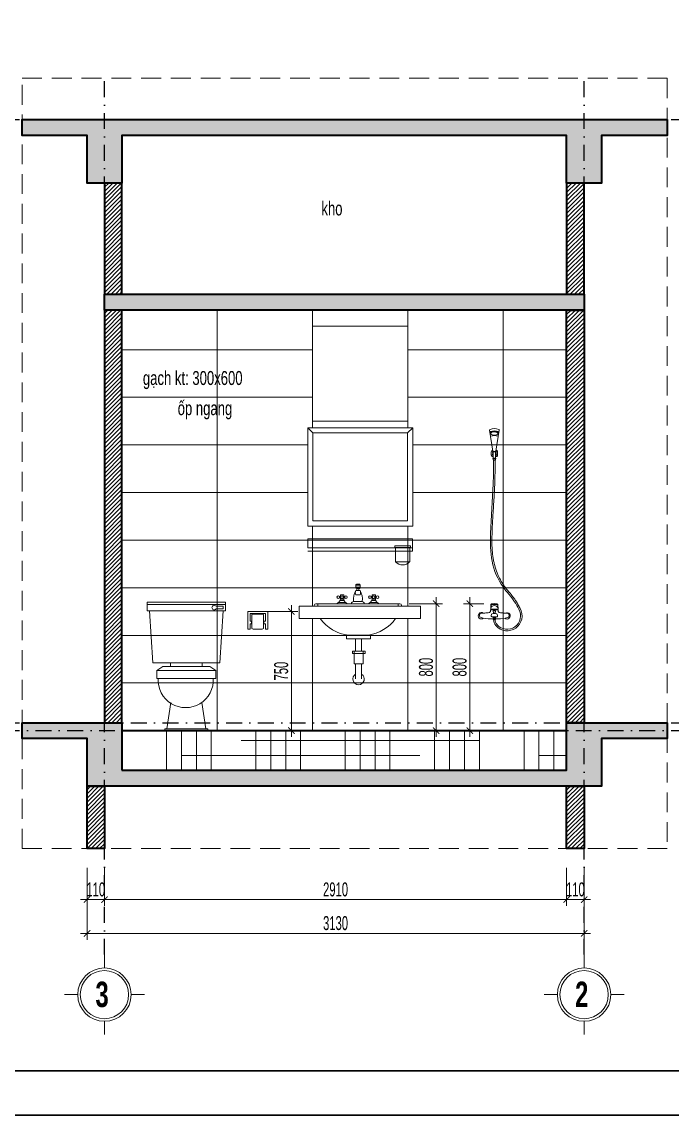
# Model space of a CAD drawing. Header units: inches. Extents: x 274208 to 641690, y -81912 to 129129.
# Drawn here: x 452918 to 457012, y -14890 to -8001 of the extents above; entities that cross this region are included whole.
import ezdxf

# ---------------------------------------------------------------- set-up
doc = ezdxf.new("R2010")
doc.units = ezdxf.units.IN
doc.header["$MEASUREMENT"] = 0
doc.header["$PDMODE"] = 3
doc.linetypes.add('$1$HIDDEN', pattern=[0.375, 0.25, -0.125])
doc.linetypes.add('DASHDOT', pattern=[1, 0.5, -0.25, 0, -0.25])
for name, color, linetype, lineweight in [('01.Cut', 255, 'Continuous', 35), ('03.Manh', 251, 'Continuous', 13), ('05.Text', 253, 'Continuous', 18), ('06.betong', 2, 'Continuous', 35), ('07.Noi that', 169, 'Continuous', 5), ('07.noithat', 250, 'Continuous', 9), ('08.Dim', 156, 'Continuous', 15), ('09.Hatch', 250, 'Continuous', 5), ('11.Khung bo', 32, 'Continuous', 50), ('12.Khung', 36, 'Continuous', 25), ('CA.noi that 15', 15, 'Continuous', 9)]:
    doc.layers.add(name, color=color, linetype=linetype, lineweight=lineweight)
doc.layers.add('Tpl_Bound', color=1, linetype='Continuous', plot=False)
doc.layers.add('TRUC', color=250, linetype='DASHDOT')
doc.styles.add('AVANTHB', font='')
doc.styles.add('TT5_Text Dim', font='hoatbif.shx', dxfattribs={"width": 0.6})
doc.styles.get('AVANTHB').set_extended_font_data('.VnAvantH', bold=True)
doc.dimstyles.new('TT5_Dim 1-40', dxfattribs={"dimscale": 40, "dimtxt": 2.2, "dimasz": 1, "dimexe": 1, "dimexo": 0.5, "dimgap": 0.5, "dimtad": 1, "dimdec": 0, "dimzin": 0, "dimdsep": 46, "dimtxsty": 'TT5_Text Dim', "dimblk": 'ARCHTICK', "dimcen": 0, "dimdle": 1, "dimclrd": 256, "dimclre": 256, "dimclrt": 1, "dimadec": 0, "dimazin": 0, "dimtfac": 0.015, "dimtdec": 0, "dimtix": 1, "dimtmove": 2, "dimatfit": 3, "dimldrblk": 'DOT', "dimfxl": 1, "dimtolj": 1, "dimtzin": 0, "dimlwd": -1, "dimlwe": -1, "dimarcsym": 1})

# ---------------------------------------------------------------- blocks, each defined once
blk = doc.blocks.new('100')
at = {"layer": '11.Khung bo', "const_width": 26.7}
blk.add_lwpolyline([(1860913, -945240), (1860913, -916940), (1896063, -916940), (1896063, -945240)], close=True, dxfattribs=at)
at = {"layer": '12.Khung', "color": 1}
blk.add_lwpolyline([(1901579, -945940), (1901579, -916240), (1859580, -916240), (1859580, -945940)], close=True, dxfattribs=at)
blk = doc.blocks.new('dfgdfg')
at = {"layer": '09.Hatch'}
for p, q in [((161533.3, -101344.6), (161533.3, -101964.6)), ((162194.1, -101344.6), (161533.3, -101344.6)), ((161566.3, -101377.6), (161533.3, -101344.6)), ((161566.3, -101377.6), (161566.3, -101931.6)), ((162161.1, -101377.6), (161566.3, -101377.6)), ((162161.1, -101377.6), (162194.1, -101344.6)), ((162161.1, -101931.6), (162161.1, -101377.6)), ((162194.1, -101964.6), (162194.1, -101344.6)), ((161566.3, -101931.6), (162161.1, -101931.6)), ((161533.3, -101964.6), (162194.1, -101964.6)), ((162194.1, -102045.5), (161534.1, -102045.5)), ((161534.1, -102045.5), (161534.1, -102101.5)), ((161548, -102089.2), (161645, -102089.2)), ((161548, -102098.5), (161548, -102089.2)), ((161552.4, -102089.2), (161640.7, -102089.2)), ((161645, -102089.2), (161645, -102098.5)), ((162194.1, -102101.5), (162194.1, -102045.5)), ((161534.1, -102101.5), (162194.1, -102101.5)), ((161534.1, -102101.5), (161534.1, -102123.5)), ((162194.1, -102123.5), (161534.1, -102123.5)), ((161645, -102098.5), (161548, -102098.5)), ((161552.4, -102190.7), (161552.4, -102098.5)), ((161640.7, -102098.5), (161640.7, -102190.7)), ((161640.7, -102190.7), (161552.4, -102190.7)), ((161864.8, -102336.6), (161892.3, -102336.6)), ((161864.8, -102350.4), (161864.8, -102336.6)), ((161892.3, -102350.4), (161864.8, -102350.4)), ((161871.6, -102329.8), (161885.4, -102329.8)), ((161871.6, -102371), (161871.6, -102357.3)), ((161885.4, -102357.3), (161871.6, -102357.3)), ((161885.4, -102357.3), (161885.4, -102371)), ((161892.3, -102336.6), (161892.3, -102350.4)), ((161768.5, -102408.8), (161761.6, -102408.8)), ((161768.5, -102415.7), (161761.6, -102415.7)), ((161792, -102432.9), (161765.8, -102432.9)), ((161768.5, -102398.5), (161789.1, -102398.5)), ((161768.5, -102426), (161768.5, -102398.5)), ((161789.1, -102426), (161768.5, -102426)), ((161789.1, -102398.5), (161789.1, -102426)), ((161789.1, -102408.8), (161796, -102408.8)), ((161789.1, -102415.7), (161796, -102415.7)), ((161864.8, -102371), (161892.3, -102371)), ((161892.3, -102398.5), (161864.8, -102398.5)), ((161967.9, -102408.8), (161961, -102408.8)), ((161967.9, -102415.7), (161961, -102415.7)), ((161991.4, -102432.9), (161965.2, -102432.9)), ((161967.9, -102426), (161967.9, -102398.5)), ((161967.9, -102398.5), (161988.5, -102398.5)), ((161988.5, -102426), (161967.9, -102426)), ((161988.5, -102398.5), (161988.5, -102426)), ((161988.5, -102408.8), (161995.4, -102408.8)), ((161988.5, -102415.7), (161995.4, -102415.7)), ((161603.5, -102464.5), (161603.5, -102469.8)), ((162142.5, -102453.5), (161614.5, -102453.5)), ((161625.5, -102453.5), (161625.5, -102469.8)), ((161741, -102453.5), (161816.6, -102453.5)), ((161754.5, -102446.6), (161803.1, -102446.6)), ((161837.3, -102453.5), (161919.8, -102453.5)), ((161851, -102439.8), (161906, -102439.8)), ((161940.4, -102453.5), (162016, -102453.5)), ((161953.9, -102446.6), (162002.5, -102446.6)), ((162131.5, -102453.5), (162131.5, -102469.8)), ((162153.5, -102464.5), (162153.5, -102469.8)), ((161949, -102652.8), (161800, -102651.5)), ((161800, -102651.5), (161949.7, -102651.5)), ((161800, -102675.3), (161800, -102651.5)), ((161949.7, -102675.3), (161800, -102675.3)), ((161854.7, -102675.3), (161854.7, -102753.7)), ((161894.3, -102652.2), (161894.3, -102652.3)), ((161894.3, -102675.3), (161894.3, -102753.7)), ((161949.7, -102651.5), (161949.7, -102675.3)), ((161833.5, -102753.7), (161912.8, -102753.7)), ((161833.5, -102767.2), (161833.5, -102753.7)), ((161912.8, -102767.2), (161833.5, -102767.2)), ((161845.3, -102832.9), (161845.3, -102753.7)), ((161845.3, -102753.7), (161901.8, -102753.7)), ((161901.8, -102753.7), (161901.8, -102832.9)), ((161912.8, -102753.7), (161912.8, -102767.2)), ((161901.8, -102832.9), (161845.3, -102832.9)), ((161854.7, -102832.9), (161854.7, -102927.8)), ((161894.3, -102832.9), (161894.3, -102927.8))]:
    blk.add_line(p, q, dxfattribs=at)
blk.add_lwpolyline([(161483.8, -102469.8), (162248.6, -102469.8), (162248.6, -102547.4), (161483.8, -102547.4)], close=True, dxfattribs=at)
for centre in [(161754.8, -102412.3), (161778.8, -102412.3), (161802.9, -102412.3), (161954.1, -102412.3), (161978.2, -102412.3), (162002.3, -102412.3)]:
    blk.add_circle(centre, 7.69, dxfattribs=at)
for centre, radius, start, end in [((161596.6, -102146.3), 62.6, 225.17138, 314.82862), ((161871.4, -102336.4), 6.67, 88.22243, 181.7776), ((161871.4, -102350.6), 6.67, 178.2224, 271.7776), ((161885.6, -102336.4), 6.67, 358.2224, 91.77757), ((161885.6, -102350.6), 6.67, 268.2224, 1.77756), ((161730.7, -102415.7), 39.2, 285.2551, 344.7449), ((161826.9, -102415.7), 39.2, 195.2551, 254.7449), ((161961, -102426), 110.9, 150.2551, 187.125), ((161896.1, -102384.8), 34.3, 156.3417, 203.6583), ((161860.9, -102384.8), 34.3, 336.3417, 23.65835), ((161796, -102426), 110.9, 352.875, 29.74488), ((161930.1, -102415.7), 39.2, 285.2551, 344.7449), ((162026.3, -102415.7), 39.2, 195.2551, 254.7449), ((161614.5, -102464.5), 11, 90, 180), ((161856.6, -102459.1), 20.2, 106.1502, 163.8498), ((161900.4, -102459.1), 20.2, 16.1502, 73.84979), ((162142.5, -102464.5), 11, 0, 90), ((161852.8, -102391.2), 263.4, 216.37669, 261.19321), ((161904.2, -102391.2), 263.4, 277.07458, 323.62331), ((161874.5, -102927.8), 36.1, 123.21974, 56.78026)]:
    blk.add_arc(centre, radius, start, end, dxfattribs=at)
blk = doc.blocks.new('ewefw')
at = {"linetype": 'Continuous', "ltscale": 50}
for p, q in [((-29.8, -53.2), (-29.8, 69.1)), ((-29.8, 69.1), (109.8, 69.1)), ((93.1, 56), (-13, 56)), ((-13, 56), (-13, 1.7)), ((-13, 1.7), (-2.8, 1.7)), ((-2.8, 1.7), (-2.8, -17.8)), ((0, 44.9), (0.9, 48)), ((0, -44.9), (0, 44.9)), ((0.9, 48), (3.7, 49.8)), ((3.7, 49.8), (8.4, 50.4)), ((8.4, 50.4), (71.6, 50.4)), ((71.6, 50.4), (77.2, 49.8)), ((77.2, 49.8), (80.7, 48)), ((80.7, 48), (81.9, 44.9)), ((81.9, 44.9), (81.9, -44.9)), ((84.7, -17.8), (84.7, 1.7)), ((84.7, 1.7), (93.1, 1.7)), ((93.1, 1.7), (93.1, 56)), ((109.8, 69.1), (109.8, -53.2)), ((-13, -53.2), (-29.8, -53.2)), ((-2.8, -17.8), (-13, -17.8)), ((-13, -17.8), (-13, -53.2)), ((0.9, -49.5), (0, -44.9)), ((3.7, -52.3), (0.9, -49.5)), ((8.4, -53.2), (3.7, -52.3)), ((71.6, -53.2), (8.4, -53.2)), ((77.2, -52.3), (71.6, -53.2)), ((80.7, -49.5), (77.2, -52.3)), ((81.9, -44.9), (80.7, -49.5)), ((93.1, -17.8), (84.7, -17.8)), ((93.1, -53.2), (93.1, -17.8)), ((109.8, -53.2), (93.1, -53.2))]:
    blk.add_line(p, q, dxfattribs=at)
blk = doc.blocks.new('wwwww')
at = {"layer": '07.Noi that'}
blk.add_line((571663.7, -68649), (571663.7, -68703.4), dxfattribs=at)
at = {"layer": '07.noithat'}
for p, q in [((571663.7, -68649), (572158.7, -68649)), ((571663.7, -68663.8), (572158.7, -68663.8)), ((572142.1, -68674.1), (572098.4, -68674.1)), ((572142.1, -68690.9), (572142.1, -68674.1)), ((572158.7, -68649), (572158.7, -68703.4)), ((571663.7, -68703.4), (572158.7, -68703.4)), ((571700.9, -69030.1), (571679.7, -68703.4)), ((572098.4, -68690.9), (572142.1, -68690.9)), ((572121.6, -69030.1), (572142.8, -68703.4)), ((571700.9, -69030.1), (572121.6, -69030.1)), ((571725.6, -69079.6), (571763.2, -69054)), ((571725.6, -69079.6), (571725.6, -69129.1)), ((571725.6, -69079.6), (572096.9, -69079.6)), ((571763.2, -69054), (572059.3, -69054)), ((571812.2, -69030.1), (571812.2, -69054)), ((572010.2, -69030.1), (572010.2, -69054)), ((572096.9, -69079.6), (572059.3, -69054)), ((572096.9, -69079.6), (572096.9, -69129.1)), ((572096.9, -69129.1), (571725.6, -69129.1)), ((571725.6, -69129.1), (572096.9, -69129.1)), ((571788.9, -69445.9), (571814.4, -69281.1)), ((572033.6, -69445.9), (572008.1, -69281.1)), ((571776.5, -69458.3), (571776.5, -69445.9)), ((572046, -69445.9), (571776.5, -69445.9)), ((572046, -69458.3), (571776.5, -69458.3)), ((572046, -69458.3), (572046, -69445.9))]:
    blk.add_line(p, q, dxfattribs=at)
for centre, radius, start, end in [((572086.8, -68682.5), 14.4, 35.7964, 324.2036), ((571907.1, -69139.3), 174.1, 176.65062, 3.34938)]:
    blk.add_arc(centre, radius, start, end, dxfattribs=at)
blk = doc.blocks.new('afdsf')
at = {"layer": 'CA.noi that 15'}
for p, q in [((-38298.2, -320250.4), (-38318.8, -320117.8)), ((-38279.7, -320250.4), (-38259.2, -320117.8)), ((-38299.5, -320253.7), (-38306.3, -320248)), ((-38295.8, -320253.7), (-38299.5, -320253.7)), ((-38298.2, -320253.7), (-38298.2, -320250.4)), ((-38295.8, -320268), (-38295.8, -320253.7)), ((-38282.1, -320253.7), (-38278.5, -320253.7)), ((-38282.1, -320268), (-38282.1, -320253.7)), ((-38279.7, -320253.7), (-38279.7, -320250.4)), ((-38278.5, -320253.7), (-38271.7, -320248)), ((-38299.5, -320268), (-38306.3, -320283.3)), ((-38295.8, -320268), (-38299.5, -320268)), ((-38296.8, -320268), (-38295.8, -320268)), ((-38296.8, -320295.3), (-38296.8, -320272.1)), ((-38281.4, -320295.3), (-38296.8, -320295.3)), ((-38296.8, -320299.3), (-38281.4, -320299.3)), ((-38296.1, -320304.7), (-38296.1, -320299.3)), ((-38293.9, -320307.2), (-38293.9, -320312.3)), ((-38293.7, -320299.3), (-38284.4, -320299.3)), ((-38284.4, -320307.2), (-38293.7, -320307.2)), ((-38284.2, -320307.2), (-38284.2, -320312.3)), ((-38282.1, -320268), (-38278.5, -320268)), ((-38282, -320299.3), (-38282, -320304.7)), ((-38281.4, -320295.3), (-38281.4, -320271.3)), ((-38278.5, -320268), (-38271.7, -320283.3)), ((-38311.3, -321217.4), (-38312.2, -321246.3)), ((-38266.7, -321217.4), (-38265.8, -321246.3)), ((-38265.6, -321251.6), (-38312.3, -321251.6)), ((-38265.8, -321246.3), (-38312.2, -321246.3)), ((-38310.2, -321246.3), (-38310.4, -321251.6)), ((-38292.1, -321270.7), (-38292.1, -321273.9)), ((-38290.4, -321270.7), (-38287.6, -321270.7)), ((-38286, -321270.7), (-38286, -321273.9)), ((-38267.7, -321246.3), (-38267.6, -321251.6)), ((-38296.9, -321299.9), (-38296.9, -321295.4)), ((-38296.9, -321299.9), (-38280.8, -321299.9)), ((-38296.1, -321299.9), (-38296.1, -321301)), ((-38296.1, -321301), (-38281.6, -321301)), ((-38295.1, -321304.9), (-38295.1, -321301)), ((-38284.2, -321312.3), (-38284.2, -321312.2)), ((-38282.9, -321304.9), (-38282.9, -321301)), ((-38281.6, -321299.9), (-38281.6, -321301)), ((-38280.8, -321299.9), (-38280.8, -321295.4))]:
    blk.add_line(p, q, dxfattribs=at)
for points in [[(-38289, -321270.7), (-38293.5, -321270.7), (-38295.9, -321257.4), (-38288.9, -321256.5)], [(-38289, -321270.7), (-38284.5, -321270.7), (-38282.1, -321257.4), (-38288.9, -321256.5)]]:
    blk.add_lwpolyline(points, dxfattribs=at)
blk.add_lwpolyline([(-38293.7, -321304.5), (-38284.3, -321304.5, -0.414214), (-38281.9, -321306.9), (-38281.9, -321309.9, -0.414214), (-38284.3, -321312.3), (-38293.7, -321312.3, -0.414214), (-38296.1, -321309.9), (-38296.1, -321306.9, -0.414214)], format="xyb", close=True, dxfattribs=at)
for centre, radius, start, end in [((-38314.8, -320117.2), 4.02, 108.79761, 188.81679), ((-38289, -320193.1), 84.2, 71.20239, 108.79761), ((-38263.2, -320117.2), 4.02, 351.18321, 71.20239), ((-38312.7, -320130.7), 4.02, 107.228, 188.81679), ((-38289, -320207.2), 84.2, 72.772, 107.228), ((-38289, -320237.3), 84.2, 73.58336, 106.41664), ((-38265.2, -320130.7), 4.02, 351.18321, 72.772), ((-38245.7, -320265.6), 63.9, 166.0233, 193.9767), ((-38303.8, -320251.2), 4.02, 90, 166.0233), ((-38289, -320336.3), 90.3, 96.2592, 99.46347), ((-38279.1, -320260.8), 21.6, 160.70548, 199.29452), ((-38289, -320232.9), 19.7, 242.07326, 297.92674), ((-38289, -320236.3), 19.7, 249.69968, 290.30032), ((-38289, -320336.3), 90.3, 80.53653, 83.7408), ((-38298.9, -320260.8), 21.6, 340.70548, 19.29452), ((-38274.1, -320251.2), 4.02, 13.9767, 90), ((-38332.2, -320265.6), 63.9, 346.0233, 13.9767), ((-38303.8, -320280.1), 4.02, 193.9767, 270), ((-38289, -320215.8), 69.9, 257.73835, 263.6304), ((-38294.8, -320297.3), 3.08, 148.02464, 211.97536), ((-38296.8, -320296.1), 0.803, 90, 148.02464), ((-38296.8, -320298.5), 0.803, 211.97536, 270), ((-38256.9, -320278.7), 40.4, 164.59285, 189.38997), ((-38299.1, -320297.3), 3.08, 319.28447, 40.71553), ((-38293.7, -320304.7), 2.41, 180, 270), ((-38291.1, -320297.3), 3.08, 139.28447, 220.71553), ((-38287.1, -320297.3), 3.08, 319.28447, 40.71553), ((-38284.4, -320304.7), 2.41, 270, 0), ((-38321.1, -320278.7), 40.4, 350.61003, 15.40715), ((-38279, -320297.3), 3.08, 139.28447, 220.71553), ((-38281.4, -320296.1), 0.803, 31.97536, 90), ((-38281.4, -320298.5), 0.803, 270, 328.02464), ((-38289, -320215.8), 69.9, 276.3696, 282.26165), ((-38283.3, -320297.3), 3.08, 328.02464, 31.97536), ((-38274.1, -320280.1), 4.02, 270, 346.0233), ((-38289, -321251.6), 27.8, 34.67919, 145.32081), ((-38307.3, -321217.4), 4.02, 90, 180), ((-38307.3, -321223.4), 4.02, 90, 180), ((-38289, -321316.2), 104.5, 79.91747, 100.08253), ((-38289, -321277), 60.5, 72.39297, 107.60703), ((-38270.7, -321217.4), 4.02, 0, 90), ((-38270.7, -321223.4), 4.02, 0, 90), ((-38370, -321287.7), 20.1, 56.23563, 312.03004), ((-38369.1, -321286), 13.7, 93.03231, 254.87605), ((-38305.5, -321291.2), 3.21, 178.08219, 260.5953), ((-38208.7, -321288.4), 94.1, 221.02888, 29.84229), ((-38208.7, -321288.4), 84.5, 221.02888, 29.84229), ((-38272.5, -321291.2), 3.21, 279.33328, 1.84639), ((-38208.7, -321288.4), 20.1, 227.44985, 123.24426), ((-38208.9, -321286), 13.7, 285.12395, 86.96769), ((-38288.9, -321191.3), 104.4, 260.5953, 279.33328), ((-38236, -321312.2), 57.8, 180, 221.02888), ((-38236, -321312.2), 48.2, 180, 221.02888)]:
    blk.add_arc(centre, radius, start, end, dxfattribs=at)
for centre, major_axis, ratio in [((-38289, -320138.1), (-24.2, 0), 0.492288), ((-38288.8, -320139.6), (21.6, -0.4), 0.480422)]:
    blk.add_ellipse(centre, major_axis=major_axis, ratio=ratio, dxfattribs=at)
for points, knots in [([(-38293.9, -320312.3), (-38294.2, -320360.5), (-38295.3, -320513.2), (-38315.8, -320723.1), (-38314.2, -320946.3), (-38253, -321096.5), (-38170.3, -321179.5), (-38143.7, -321230.4), (-38135.4, -321246.4)], [0, 0, 0, 0, 144.508502, 457.787406, 633.406563, 809.018854, 926.646693, 980.639125, 980.639125, 980.639125, 980.639125]), ([(-38284.2, -320312.4), (-38284.4, -320330.6), (-38284.5, -320348.8), (-38284.9, -320382.2), (-38285.1, -320397.4), (-38285.6, -320424), (-38285.9, -320435.2), (-38286.6, -320455.7), (-38286.9, -320464.9), (-38287.7, -320483.3), (-38288.1, -320492.4), (-38289.5, -320520), (-38290.6, -320538.3), (-38294, -320593.2), (-38296.5, -320629.8), (-38299.5, -320679.7), (-38300.3, -320693), (-38301.6, -320717.8), (-38302.1, -320729.3), (-38303, -320750.7), (-38303.4, -320760.7), (-38303.9, -320780.5), (-38304.2, -320790.4), (-38304.5, -320820.2), (-38304.4, -320839.9), (-38302.8, -320871.5), (-38301.9, -320883.3), (-38299.7, -320904.6), (-38298.5, -320914), (-38295.8, -320931.4), (-38294.3, -320939.3), (-38290.9, -320955.2), (-38289, -320963.1), (-38282.6, -320986.7), (-38277.5, -321002.2), (-38268.6, -321024.7), (-38265.5, -321032.1), (-38255.4, -321053.7), (-38247.8, -321067.8), (-38235.3, -321087.8), (-38231, -321094.2), (-38221.8, -321107.1), (-38216.8, -321113.7), (-38206.5, -321126.6), (-38201.2, -321133), (-38188, -321148.8), (-38180.1, -321158.2), (-38169.7, -321171.7), (-38166.9, -321175.3), (-38162, -321182), (-38159.8, -321185.1), (-38156.4, -321190.1), (-38155.1, -321192), (-38151.3, -321197.9), (-38148.8, -321201.9), (-38144, -321210), (-38141.7, -321214), (-38135.1, -321226), (-38131, -321234), (-38126.8, -321241.9)], [0, 0, 0, 0, 67.877121, 67.877121, 124.65304, 124.65304, 166.69513, 166.69513, 200.930722, 200.930722, 235.166314, 235.166314, 303.637498, 303.637498, 440.579865, 440.579865, 490.560181, 490.560181, 533.538778, 533.538778, 570.662893, 570.662893, 607.787008, 607.787008, 682.035238, 682.035238, 727.0732, 727.0732, 763.128626, 763.128626, 793.90814, 793.90814, 824.687653, 824.687653, 886.24668, 886.24668, 916.453467, 916.453467, 976.867041, 976.867041, 1006.423841, 1006.423841, 1037.610174, 1037.610174, 1068.796507, 1068.796507, 1114.385518, 1114.385518, 1131.259849, 1131.259849, 1144.761911, 1144.761911, 1153.292739, 1153.292739, 1170.354396, 1170.354396, 1187.416052, 1187.416052, 1220.589637, 1220.589637, 1220.589637, 1220.589637]), ([(-38312.3, -321251.6), (-38312.5, -321254.5), (-38312.7, -321259.6), (-38315.9, -321266.5), (-38327.1, -321269.3), (-38344.4, -321270.7), (-38360.4, -321271.7), (-38369.3, -321272.3)], [0, 0, 0, 0, 8.847228, 15.427678, 20.753253, 41.771502, 68.563153, 68.563153, 68.563153, 68.563153]), ([(-38308.7, -321291.1), (-38308.6, -321287.3), (-38308.1, -321282.9), (-38306.4, -321278.3), (-38305.3, -321276.8), (-38299.7, -321273.9), (-38294, -321273.9), (-38289, -321273.9)], [7.183044, 7.183044, 7.183044, 7.183044, 24.507056, 27.8323, 29.968242, 33.330957, 56.15404, 56.15404, 56.15404, 56.15404]), ([(-38269.3, -321291.1), (-38269.4, -321287.3), (-38269.9, -321282.9), (-38271.6, -321278.3), (-38272.7, -321276.8), (-38278.3, -321273.9), (-38284, -321273.9), (-38289, -321273.9)], [7.183044, 7.183044, 7.183044, 7.183044, 24.507056, 27.8323, 29.968242, 33.330957, 56.15404, 56.15404, 56.15404, 56.15404]), ([(-38265.6, -321251.6), (-38265.5, -321254.5), (-38265.3, -321259.6), (-38262.1, -321266.5), (-38250.9, -321269.3), (-38233.6, -321270.7), (-38217.6, -321271.7), (-38208.7, -321272.3)], [0, 0, 0, 0, 8.847228, 15.427678, 20.753253, 41.771502, 68.563153, 68.563153, 68.563153, 68.563153]), ([(-38296.1, -321307.1), (-38317.3, -321307.2), (-38343.2, -321306.7), (-38368.2, -321300.4), (-38372.7, -321299.3)], [8.737967, 8.737967, 8.737967, 8.737967, 87.490203, 104.838021, 104.838021, 104.838021, 104.838021]), ([(-38281.9, -321307.1), (-38260.7, -321307.2), (-38234.8, -321306.7), (-38209.8, -321300.4), (-38205.3, -321299.3)], [8.737967, 8.737967, 8.737967, 8.737967, 87.490203, 104.838021, 104.838021, 104.838021, 104.838021])]:
    blk.add_open_spline(points, degree=3, knots=knots, dxfattribs=at)
blk = doc.blocks.new('_ARCHTICK')
at = {"color": 0, "linetype": 'ByBlock', "const_width": 0.15}
blk.add_lwpolyline([(-0.5, -0.5), (0.5, 0.5)], dxfattribs=at)
blk = doc.blocks.new('*D1279')
at = {"layer": '08.Dim', "transparency": 16777216}
for p, q in [((453328, -13331.4), (453328, -13572.3)), ((453438, -13331.4), (453438, -13572.3)), ((453328, -13532.3), (453288, -13532.3)), ((453328, -13532.3), (453438, -13532.3)), ((453438, -13532.3), (453478, -13532.3))]:
    blk.add_line(p, q, dxfattribs=at)
at = {"layer": 'Defpoints', "color": 0, "transparency": 16777216}
for p in [(453328, -13311.4), (453438, -13311.4), (453438, -13532.3)]:
    blk.add_point(p, dxfattribs=at)
at = {"layer": '08.Dim', "transparency": 16777216, "xscale": 40, "yscale": 40, "zscale": 40}
blk.add_blockref('_ARCHTICK', (453328, -13532.3), dxfattribs=at)
at = {"layer": '08.Dim', "transparency": 16777216, "xscale": 40, "yscale": 40, "zscale": 40, "rotation": 180}
blk.add_blockref('_ARCHTICK', (453438, -13532.3), dxfattribs=at)
at = {"layer": '08.Dim', "color": 1, "transparency": 16777216, "insert": (453383, -13468.3), "char_height": 88, "attachment_point": 5, "style": 'TT5_Text Dim'}
blk.add_mtext('\\A1;110', dxfattribs=at)
blk = doc.blocks.new('_DOT')
at = {"color": 1, "linetype": 'ByBlock'}
blk.add_line((-0.5, 0), (-1, 0), dxfattribs=at)
at = {"color": 1, "linetype": 'ByBlock', "const_width": 0.5}
blk.add_lwpolyline([(-0.25, 0, 1), (0.25, 0, 1)], format="xyb", close=True, dxfattribs=at)
blk = doc.blocks.new('*D1280')
at = {"layer": '08.Dim', "transparency": 16777216}
for p, q in [((453438, -13331.4), (453438, -13572.3)), ((456348, -13331.4), (456348, -13572.3)), ((453398, -13532.3), (456388, -13532.3))]:
    blk.add_line(p, q, dxfattribs=at)
at = {"layer": 'Defpoints', "color": 0, "transparency": 16777216}
for p in [(453438, -13311.4), (456348, -13311.4), (456348, -13532.3)]:
    blk.add_point(p, dxfattribs=at)
at = {"layer": '08.Dim', "transparency": 16777216, "xscale": 40, "yscale": 40, "zscale": 40, "rotation": 180}
blk.add_blockref('_ARCHTICK', (453438, -13532.3), dxfattribs=at)
at = {"layer": '08.Dim', "transparency": 16777216, "xscale": 40, "yscale": 40, "zscale": 40}
blk.add_blockref('_ARCHTICK', (456348, -13532.3), dxfattribs=at)
at = {"layer": '08.Dim', "color": 1, "transparency": 16777216, "insert": (454893, -13468.3), "char_height": 88, "attachment_point": 5, "style": 'TT5_Text Dim'}
blk.add_mtext('\\A1;2910', dxfattribs=at)
blk = doc.blocks.new('*D1281')
at = {"layer": '08.Dim', "transparency": 16777216}
for p, q in [((456348, -13331.4), (456348, -13572.3)), ((456458, -13331.4), (456458, -13572.3)), ((456348, -13532.3), (456308, -13532.3)), ((456348, -13532.3), (456458, -13532.3)), ((456458, -13532.3), (456498, -13532.3))]:
    blk.add_line(p, q, dxfattribs=at)
at = {"layer": 'Defpoints', "color": 0, "transparency": 16777216}
for p in [(456348, -13311.4), (456458, -13311.4), (456458, -13532.3)]:
    blk.add_point(p, dxfattribs=at)
at = {"layer": '08.Dim', "transparency": 16777216, "xscale": 40, "yscale": 40, "zscale": 40}
blk.add_blockref('_ARCHTICK', (456348, -13532.3), dxfattribs=at)
at = {"layer": '08.Dim', "transparency": 16777216, "xscale": 40, "yscale": 40, "zscale": 40, "rotation": 180}
blk.add_blockref('_ARCHTICK', (456458, -13532.3), dxfattribs=at)
at = {"layer": '08.Dim', "color": 1, "transparency": 16777216, "insert": (456403, -13468.3), "char_height": 88, "attachment_point": 5, "style": 'TT5_Text Dim'}
blk.add_mtext('\\A1;110', dxfattribs=at)
blk = doc.blocks.new('*D1282')
at = {"layer": '08.Dim', "transparency": 16777216}
for p, q in [((453328, -13331.4), (453328, -13784.8)), ((456458, -13331.4), (456458, -13784.8)), ((453288, -13744.8), (456498, -13744.8))]:
    blk.add_line(p, q, dxfattribs=at)
at = {"layer": 'Defpoints', "color": 0, "transparency": 16777216}
for p in [(453328, -13311.4), (456458, -13311.4), (456458, -13744.8)]:
    blk.add_point(p, dxfattribs=at)
at = {"layer": '08.Dim', "transparency": 16777216, "xscale": 40, "yscale": 40, "zscale": 40, "rotation": 180}
blk.add_blockref('_ARCHTICK', (453328, -13744.8), dxfattribs=at)
at = {"layer": '08.Dim', "transparency": 16777216, "xscale": 40, "yscale": 40, "zscale": 40}
blk.add_blockref('_ARCHTICK', (456458, -13744.8), dxfattribs=at)
at = {"layer": '08.Dim', "color": 1, "transparency": 16777216, "insert": (454893, -13680.8), "char_height": 88, "attachment_point": 5, "style": 'TT5_Text Dim'}
blk.add_mtext('\\A1;3130', dxfattribs=at)
blk = doc.blocks.new('DANHTRUC')
for p, q in [((980383, -947347), (980383, -947137)), ((979963, -947767), (979753, -947767)), ((980803, -947767), (981013, -947767)), ((980383, -948187), (980383, -948397))]:
    blk.add_line(p, q)
for radius in [420, 380]:
    blk.add_circle((980383, -947767), radius)
blk = doc.blocks.new('*D1304')
at = {"layer": '08.Dim', "transparency": 16777216}
for p, q in [((454614.9, -11677.3), (454614.9, -12507.3)), ((454455.9, -11717.3), (454654.9, -11717.3)), ((454455.9, -12467.3), (454654.9, -12467.3))]:
    blk.add_line(p, q, dxfattribs=at)
at = {"layer": 'Defpoints', "color": 0, "transparency": 16777216}
for p in [(454435.9, -11717.3), (454435.9, -12467.3), (454614.9, -12467.3)]:
    blk.add_point(p, dxfattribs=at)
at = {"layer": '08.Dim', "transparency": 16777216, "xscale": 40, "yscale": 40, "zscale": 40}
for p, rotation in [((454614.9, -11717.3), 90), ((454614.9, -12467.3), 270)]:
    blk.add_blockref('_ARCHTICK', p, dxfattribs=dict(at, rotation=rotation))
at = {"layer": '08.Dim', "color": 1, "transparency": 16777216, "insert": (454550.9, -12092.3), "char_height": 88, "attachment_point": 5, "rotation": 90, "style": 'TT5_Text Dim'}
blk.add_mtext('\\A1;750', dxfattribs=at)
blk = doc.blocks.new('*D1305')
at = {"layer": '08.Dim', "transparency": 16777216}
for p, q in [((455526.9, -11627.5), (455526.9, -12507.3)), ((455357.4, -11667.5), (455566.9, -11667.5)), ((455357.4, -12467.3), (455566.9, -12467.3))]:
    blk.add_line(p, q, dxfattribs=at)
at = {"layer": 'Defpoints', "color": 0, "transparency": 16777216}
for p in [(455337.4, -11667.5), (455337.4, -12467.3), (455526.9, -12467.3)]:
    blk.add_point(p, dxfattribs=at)
at = {"layer": '08.Dim', "transparency": 16777216, "xscale": 40, "yscale": 40, "zscale": 40}
for p, rotation in [((455526.9, -11667.5), 90), ((455526.9, -12467.3), 270)]:
    blk.add_blockref('_ARCHTICK', p, dxfattribs=dict(at, rotation=rotation))
at = {"layer": '08.Dim', "color": 1, "transparency": 16777216, "insert": (455462.9, -12067.4), "char_height": 88, "attachment_point": 5, "rotation": 90, "style": 'TT5_Text Dim'}
blk.add_mtext('\\A1;800', dxfattribs=at)
blk = doc.blocks.new('*D1306')
at = {"layer": '08.Dim', "transparency": 16777216}
for p, q in [((455738.2, -11627.5), (455738.2, -12507.3)), ((455826.9, -11667.5), (455698.2, -11667.5)), ((455826.9, -12467.3), (455698.2, -12467.3))]:
    blk.add_line(p, q, dxfattribs=at)
at = {"layer": 'Defpoints', "color": 0, "transparency": 16777216}
for p in [(455846.9, -11667.5), (455738.2, -12467.3), (455846.9, -12467.3)]:
    blk.add_point(p, dxfattribs=at)
at = {"layer": '08.Dim', "transparency": 16777216, "xscale": 40, "yscale": 40, "zscale": 40}
for p, rotation in [((455738.2, -11667.5), 90), ((455738.2, -12467.3), 270)]:
    blk.add_blockref('_ARCHTICK', p, dxfattribs=dict(at, rotation=rotation))
at = {"layer": '08.Dim', "color": 1, "transparency": 16777216, "insert": (455674.2, -12067.4), "char_height": 88, "attachment_point": 5, "rotation": 90, "style": 'TT5_Text Dim'}
blk.add_mtext('\\A1;800', dxfattribs=at)

msp = doc.modelspace()

# ---------------------------------------------------------------- hatches: boundary and pattern name
at = {"layer": '09.Hatch'}
h = msp.add_hatch(dxfattribs=at)
h.set_pattern_fill('BTONG1', color=256, scale=10, pattern_type=2)
h.set_pattern_definition([(50, (452919.126, -12817.26), (71.726, -6.2752), [7.5, -82.5]), (355, (452919.126, -12817.26), (-13.8751, 75.2192), [6, -66]), (100.4514, (452925.1, -12817.785), (57.8509, 68.94395), [6.374, -70.1142]), (46.1842, (452919.13, -12797.26), (106.7241, -16.5519), [11.25, -123.75]), (96.6356, (452928.02, -12798.64), (93.4663, 97.4118), [9.561, -105.1713]), (351.1842, (452919.13, -12797.26), (93.4662, 97.4119), [9, -99]), (21, (452929.126, -12802.26), (59.6907, -40.2619), [7.5, -82.5]), (326, (452929.126, -12802.26), (24.3315, 72.515), [6, -66]), (71.4514, (452934.1, -12805.62), (84.0223, 32.25305), [6.374, -70.1142]), (37.5, (452919.126, -12817.262), (1.21599, 33.28939), [0, -65.2, 0, -67, 0, -66.25]), (7.5, (452919.126, -12817.262), (26.30695, 39.44117), [0, -38.2, 0, -63.7, 0, -25.25]), (327.5, (452896.826, -12817.262), (53.38224, -2.25549), [0, -25, 0, -78, 0, -103.5]), (317.5, (452886.826, -12817.26), (58.3186, 10.0105), [0, -32.5, 0, -51.8, 0, -73.5]), (45, (452919.126, -12817.26), (-30.05204, 30.05204), []), (45, (452919.126, -12805.01), (-30.05204, 30.05204), [])])
h.paths.add_polyline_path([(456981.1, -8617.3), (456981.1, -8717.3), (456568, -8717.3), (456568, -9017.3), (456348, -9017.3), (456348, -8717.3), (453548, -8717.3), (453548, -9017.3), (453328, -9017.3), (453328, -8717.3), (452919.1, -8717.3), (452919.1, -8617.3), (453328, -8617.3)])
h.paths.add_polyline_path([(453438, -9717.3), (456458, -9717.3), (456458, -9817.3), (453438, -9817.3)])
h.paths.add_polyline_path([(453548, -12717.3), (456348, -12717.3), (456348, -12417.3), (456981.1, -12417.3), (456981.1, -12517.3), (456568, -12517.3), (456568, -12817.3), (453328, -12817.3), (453328, -12517.3), (452919.1, -12517.3), (452919.1, -12417.3), (453328, -12417.3), (453548, -12417.3)])
h = msp.add_hatch(dxfattribs=at)
h.set_pattern_fill('ANSI31', color=256, scale=150, style=0)
h.set_pattern_definition([(45, (453328, -13210.723), (-13.25825, 13.25825), [])])
h.paths.add_polyline_path([(456348, -9717.3), (456458, -9717.3), (456458, -9017.3), (456348, -9017.3)])
h.paths.add_polyline_path([(453438, -9717.3), (453548, -9717.3), (453548, -9017.3), (453438, -9017.3)])
h.paths.add_polyline_path([(456348, -9817.3), (456458, -9817.3), (456458, -12417.3), (456348, -12417.3)])
h.paths.add_polyline_path([(453438, -12417.3), (453548, -12417.3), (453548, -9817.3), (453438, -9817.3)])
h.paths.add_polyline_path([(456348, -12817.3), (456458, -12817.3), (456458, -13210.7), (456348, -13210.7)])
h.paths.add_polyline_path([(453328, -12817.3), (453438, -12817.3), (453438, -13210.7), (453328, -13210.7)])
h = msp.add_hatch(dxfattribs=at)
h.set_pattern_fill('_USER,_O', color=256, scale=300, pattern_type=0)
h.set_pattern_definition([(0, (453548, -12467.26), (0, 300), [])])
h.paths.add_polyline_path([(454748, -10518.3), (454748, -9918.3), (455348, -9918.3), (455348, -10518.3)])
h.paths.add_polyline_path([(454717.8, -10558.6), (455378.7, -10558.6), (455378.7, -11178.6), (454717.8, -11178.6)])
h.paths.add_polyline_path([(453548, -12467.3), (456348, -12467.3), (456348, -9817.3), (453548, -9817.3)])
h = msp.add_hatch(dxfattribs=at)
h.set_pattern_fill('_USER,_O', color=256, scale=600, angle=90, pattern_type=0)
h.set_pattern_definition([(90, (453548, -12467.26), (-600, 4e-14), [])])
h.paths.add_polyline_path([(454717.8, -11178.6), (454717.8, -10558.6), (455378.7, -10558.6), (455378.7, -11178.6)])
h.paths.add_polyline_path([(455428.2, -11683.8), (455428.2, -11761.4), (454663.4, -11761.4), (454663.4, -11683.8)])
h.paths.add_polyline_path([(453548, -12467.3), (456348, -12467.3), (456348, -9817.3), (453548, -9817.3)])
h = msp.add_hatch(dxfattribs=at)
h.set_pattern_fill('HOUND', color=256, scale=1500, style=0)
h.set_pattern_definition([(0, (453548, -12717.26), (375, 93.75), [1500, -750]), (90, (453548, -12717.26), (-93.75, -375), [1500, -750])])
h.paths.add_polyline_path([(456348, -12467.5), (453548, -12467.5), (453548, -12717.3), (456348, -12717.3)])

# ---------------------------------------------------------------- linework, layer by layer
at = {"layer": '01.Cut'}
for points in [[(453438, -9717.3), (453548, -9717.3), (453548, -9017.3), (453438, -9017.3)], [(456348, -9717.3), (456458, -9717.3), (456458, -9017.3), (456348, -9017.3)], [(453438, -12417.3), (453548, -12417.3), (453548, -9817.3), (453438, -9817.3)], [(456348, -9817.3), (456458, -9817.3), (456458, -12417.3), (456348, -12417.3)], [(453328, -12817.3), (453438, -12817.3), (453438, -13210.7), (453328, -13210.7)], [(456348, -12817.3), (456458, -12817.3), (456458, -13210.7), (456348, -13210.7)]]:
    msp.add_lwpolyline(points, close=True, dxfattribs=at)
at = {"layer": '03.Manh'}
msp.add_lwpolyline([(454748, -9918.3), (455348, -9918.3), (455348, -10518.3), (454748, -10518.3)], close=True, dxfattribs=at)
at = {"layer": '05.Text', "color": 6, "linetype": '$1$HIDDEN', "ltscale": 500}
msp.add_lwpolyline([(452919.1, -8356.4), (456981.1, -8356.4), (456981.1, -13210.7), (452919.1, -13210.7)], close=True, dxfattribs=at)
at = {"layer": '06.betong'}
for points in [[(456981.1, -8617.3), (456981.1, -8717.3), (456568, -8717.3), (456568, -9017.3), (456348, -9017.3), (456348, -8717.3), (453548, -8717.3), (453548, -9017.3), (453328, -9017.3), (453328, -8717.3), (452919.1, -8717.3), (452919.1, -8617.3), (453328, -8617.3), (456981.1, -8617.3)], [(453548, -12717.3), (456348, -12717.3), (456348, -12417.3), (456981.1, -12417.3), (456981.1, -12517.3), (456568, -12517.3), (456568, -12817.3), (453328, -12817.3), (453328, -12517.3), (452919.1, -12517.3), (452919.1, -12417.3), (453328, -12417.3), (453548, -12417.3), (453548, -12717.3)], [(453548, -12467.5), (456348, -12467.5)]]:
    msp.add_lwpolyline(points, dxfattribs=at)
msp.add_lwpolyline([(453438, -9717.3), (456458, -9717.3), (456458, -9817.3), (453438, -9817.3)], close=True, dxfattribs=at)
at = {"layer": 'Tpl_Bound', "color": 1}
msp.add_lwpolyline([(443921.2, -14890.2), (443921.2, -3010.3), (460721, -3010.3), (460721, -14890.2)], close=True, dxfattribs=at)
at = {"layer": 'TRUC', "ltscale": 200}
for p, q in [((453438, -13878.8), (453438, -8356.4)), ((456458, -13878.8), (456458, -8356.4))]:
    msp.add_line(p, q, dxfattribs=at)
for points in [[(451402.7, -8617.3), (458514.4, -8617.3)], [(451402.7, -12417.3), (458514.4, -12417.3)], [(451402.7, -12467.3), (458514.4, -12467.3)]]:
    msp.add_lwpolyline(points, dxfattribs=at)

# ---------------------------------------------------------------- block references
at = {"layer": '01.Cut', "xscale": -1}
msp.add_blockref('dfgdfg', (616912, 90786), dxfattribs=at)
at = {"layer": '03.Manh'}
msp.add_blockref('wwwww', (-117957.8, 56990.8), dxfattribs=at)
at = {"layer": '05.Text', "xscale": 0.4, "yscale": 0.4, "zscale": 0.4}
for name, p in [('100', (-299910.7, 363485.7)), ('DANHTRUC', (61284.7, 364975.8)), ('DANHTRUC', (64304.7, 364975.8))]:
    msp.add_blockref(name, p, dxfattribs=at)
at = {"layer": '07.noithat', "xscale": -0.8999999999999999, "yscale": 0.8999999999999999, "zscale": 0.8999999999999999}
msp.add_blockref('ewefw', (454439.2, -11779.4), dxfattribs=at)
at = {"layer": 'CA.noi that 15'}
msp.add_blockref('afdsf', (494181.9, 309544.3), dxfattribs=at)

# ---------------------------------------------------------------- texts
at = {"layer": '05.Text', "width": 0.7}
for s, height, style, p in [('kho', 88, 'TT5_Text Dim', (454803.8, -9220.9)), ('g¹ch kt: 300x600', 88, 'TT5_Text Dim', (453680, -10289.5)), ('èp ngang', 88, 'TT5_Text Dim', (453899, -10479.7)), ('3', 160, 'AVANTHB', (453381.4, -14209)), ('2', 160, 'AVANTHB', (456401.4, -14209))]:
    msp.add_text(s, height=height, dxfattribs=dict(at, style=style)).set_placement(p)

# ---------------------------------------------------------------- dimensions: what is measured, and where the dimension line sits
at = {"layer": '08.Dim'}
for base, p1, p2, picture, middle in [((455526.9, -12467.3), (455337.4, -11667.5), (455337.4, -12467.3), '*D1305', (455462.9, -12067.4)), ((455738.2, -12467.3), (455846.9, -11667.5), (455846.9, -12467.3), '*D1306', (455674.2, -12067.4)), ((454614.9, -12467.3), (454435.9, -11717.3), (454435.9, -12467.3), '*D1304', (454550.9, -12092.3))]:
    dim = msp.add_linear_dim(base=base, p1=p1, p2=p2, angle=90, dimstyle='TT5_Dim 1-40', dxfattribs=at)
    dim.commit()
    dim.dimension.update_dxf_attribs({"geometry": picture, "text_midpoint": middle})
for base, p1, p2, picture, middle in [((453438, -13532.3), (453328, -13311.4), (453438, -13311.4), '*D1279', (453383, -13468.3)), ((456458, -13744.8), (453328, -13311.4), (456458, -13311.4), '*D1282', (454893, -13680.8)), ((456348, -13532.3), (453438, -13311.4), (456348, -13311.4), '*D1280', (454893, -13468.3)), ((456458, -13532.3), (456348, -13311.4), (456458, -13311.4), '*D1281', (456403, -13468.3))]:
    dim = msp.add_linear_dim(base=base, p1=p1, p2=p2, dimstyle='TT5_Dim 1-40', dxfattribs=at)
    dim.commit()
    dim.dimension.update_dxf_attribs({"geometry": picture, "text_midpoint": middle})

doc.saveas('drawing.dxf')
